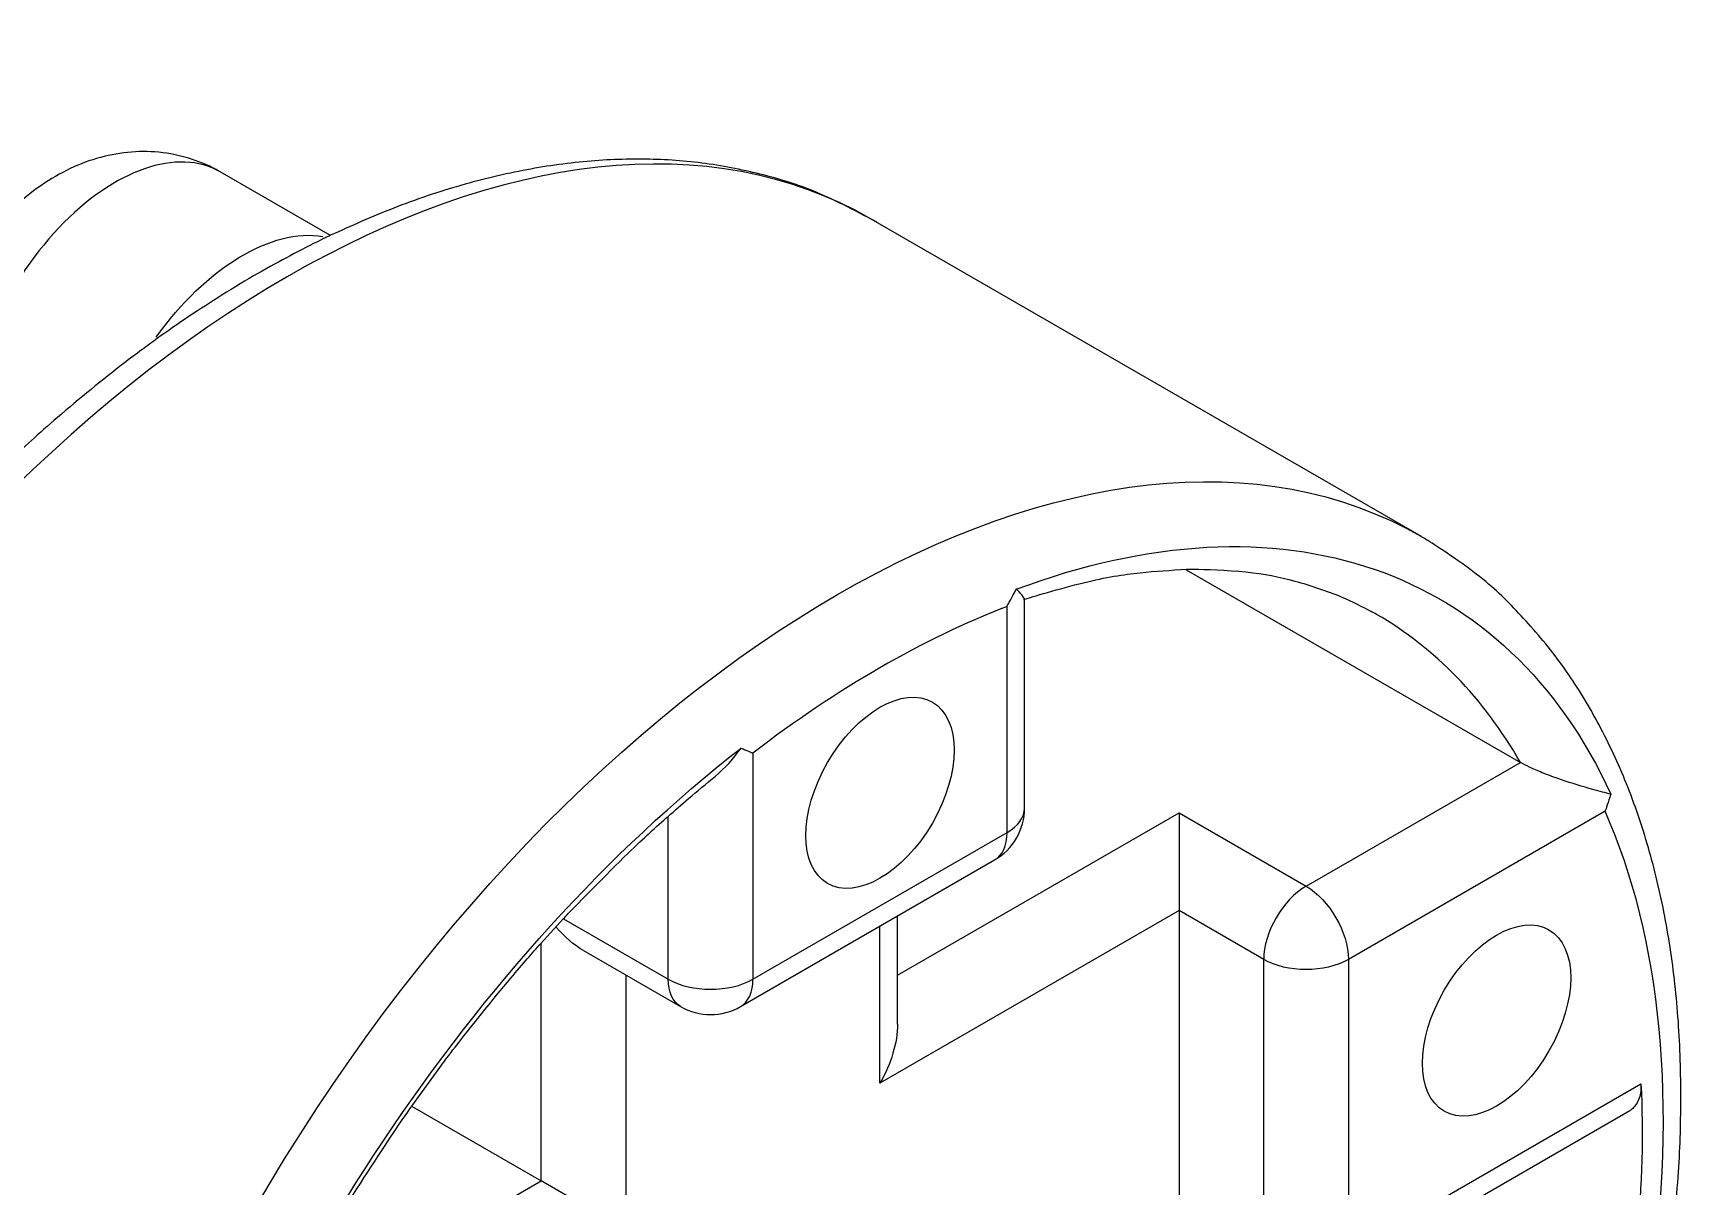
# Model space of a CAD drawing. Extents: x 0 to 11, y 0 to 8.5.
# Drawn here: x 6.8587 to 7.2199, y 6.8478 to 7.1006 of the extents above; entities that cross this region are included whole.
import ezdxf

# ---------------------------------------------------------------- set-up
doc = ezdxf.new("R2010")
doc.units = 0
doc.header["$LTSCALE"] = 0.5
doc.header["$MEASUREMENT"] = 0
doc.layers.add('TANGENT_LINES', color=7, linetype='CONTINUOUS')
doc.layers.add('VISIBLE', color=7, linetype='CONTINUOUS')

msp = doc.modelspace()

# ---------------------------------------------------------------- linework, layer by layer
at = {"layer": 'TANGENT_LINES'}
for p, q in [((7.072145634086879, 6.925313520894123), (7.072145634086879, 6.974898738489407)), ((7.016467934780851, 6.942753204201375), (7.016467934780851, 6.893167986606091)), ((7.137680809249298, 6.913565053659226), (7.184656488762013, 6.9406864745387)), ((6.997908701678843, 6.893167986606091), (6.997908701678843, 6.928741081578702)), ((7.048150527462914, 6.894020256291081), (7.109841959596285, 6.929637820803242)), ((7.109841959596285, 6.929637820803242), (7.137680809249298, 6.913565053659226)), ((7.203215984411718, 6.929971447827589), (7.146960425800303, 6.897492286318129)), ((7.016467934780851, 6.893167986606091), (7.072145634086879, 6.925313520894123)), ((6.974986018044591, 6.906402404010597), (6.997908701678843, 6.893167986606091)), ((7.109841959596285, 6.90820746441414), (7.044306784433865, 6.870370713856674)), ((7.128401192698294, 6.897492286318129), (7.109841959596285, 6.90820746441414)), ((7.044306784433865, 6.870370713856674), (7.044306784433865, 6.90480238152014)), ((6.970069852025829, 6.848940357861732), (6.970069852025829, 6.900887562508323)), ((7.128401192698294, 6.84405456764036), (7.128401192698294, 6.897492286318129)), ((7.146960425800303, 6.897492286318129), (7.146960425800303, 6.833339389544349)), ((6.988629085127839, 6.894087203424129), (6.988629085127839, 6.838225179568641)), ((7.147080087116698, 6.833270303051965), (7.211081916023614, 6.87022177574691)), ((6.91157191283426, 6.815166557336569), (6.970069852025829, 6.848940357861732))]:
    msp.add_line(p, q, dxfattribs=at)
for centre, major_axis, ratio, start_param, end_param in [((6.914392152719802, 6.838225178189075), (0.1279527547288151, 0.2216206748761707), 0.5773502727292976, 0, 3.141592653589793), ((6.876765417004862, 7.030414926201898), (0.02296587905389025, 0.03977806984956889), 0.5773502727292946, 0, 2.356194480996007), ((7.044306784433865, 6.763218931517), (0.1213910749991323, 0.2102555120620089), 0.577350272729298, 0.6225167297207642, 0.948279578681451), ((7.035027167882861, 6.768576520565006), (0.1181102351342913, 0.2045729306549271), 0.5773502727292976, 5.958341126267123, 6.283185307179586), ((7.062866017535875, 6.930671109942129), (-0.01312335958005217, 0), 0.5773502621102873, 2.35619449019228, 3.141592653589793), ((7.044306784433865, 6.763218931517), (0.1213910749991323, 0.2102555120620089), 0.577350272729298, 5.316004089279388, 5.885830930956938), ((7.062866017535875, 6.930671109942129), (0.0065616797296828, -0.01136516281416266), 0.5773502727292904, 0, 0.7853981725937255), ((7.137680809249298, 6.902849875366134), (0.0065616797296828, 0.01136516281416266), 0.5773502727292904, 0.7853981542011139, 2.356194480995985), ((7.007188318229847, 6.898525575654097), (-0.01312335958005217, 0), 0.5773502621102873, 0.7853981633975133, 2.35619449019228), ((7.007188318229847, 6.898525575654096), (0.0065616797296828, -0.01136516281416266), 0.5773502727292904, 0, 0.7853981725936428)]:
    msp.add_ellipse(centre, major_axis=major_axis, ratio=ratio, start_param=start_param, end_param=end_param, dxfattribs=at)
at = {"layer": 'TANGENT_LINES', "extrusion": (0, 0, -1)}
for centre, major_axis, ratio, start_param, end_param in [((7.035027167882861, 6.768576520565006), (-0.1279527547288151, -0.2216206748761707), 0.5773502727292976, 0, 3.141592653589788), ((7.137680809249298, 6.902849875366134), (-0.0065616797296828, 0.01136516281416266), 0.5773502727292904, 0.7853981542011139, 2.356194480995854), ((7.137680809249298, 6.902849875366134), (0.01312335958005217, 0), 0.5773502621102873, 0.7853981633974306, 2.35619449019228), ((7.007188318229847, 6.898525575654097), (-0.0065616797296828, -0.01136516281416266), 0.5773502727292904, 0, 0.7853981725937255)]:
    msp.add_ellipse(centre, major_axis=major_axis, ratio=ratio, start_param=start_param, end_param=end_param, dxfattribs=at)
at = {"layer": 'VISIBLE'}
for p, q in [((6.923905765072544, 7.056235860029978), (6.899731296058752, 7.070192996051468)), ((7.162979922611677, 6.990197195441176), (7.042344907448618, 7.059845853065247)), ((7.111445459087238, 6.982954881710795), (7.184656488762013, 6.9406864745387)), ((7.075989377115927, 6.930671109942129), (7.075989377115927, 6.976598393481912)), ((7.109841959596285, 6.929637820803242), (7.109841959596285, 6.908207464414139)), ((7.01374999795953, 6.887160412839934), (7.069427697265557, 6.919305947127967)), ((6.970012439036, 6.901004778014123), (6.97496945696635, 6.906437614321855)), ((7.048150527462914, 6.883305078137346), (7.048150527462914, 6.907021567565445)), ((7.109841959596285, 6.90820746441414), (7.109841959596285, 6.84391639465559)), ((6.97934946869752, 6.899444792402456), (7.000626638500164, 6.887160412839934)), ((6.941725291571585, 6.865329619183814), (6.948079572665112, 6.874109621249545)), ((6.941771984107506, 6.865278139321539), (6.970069852025829, 6.848940357861732)), ((7.150923830266432, 6.831051116936981), (7.208621945530626, 6.864363138908032)), ((6.988629085127838, 6.838225179568641), (6.970069852025829, 6.848940357861733))]:
    msp.add_line(p, q, dxfattribs=at)
for centre, radius, start, end in [((6.988128314256893, 6.961596130100892), 0.0312548876392331, 309.9329462196041, 325.3935930091083), ((7.062866017535875, 6.930671109942129), 0.0131233595800525, 299.9999996957874, 359.9999999999729), ((7.007188318229847, 6.898525575654097), 0.0131233595800525, 240.0000003042159, 299.9999996957841)]:
    msp.add_arc(centre, radius, start, end, dxfattribs=at)
at = {"layer": 'VISIBLE', "extrusion": (0, 0, -1)}
for centre, major_axis, ratio, start_param, end_param in [((6.904604266657875, 7.014342159057882), (-0.02296587905389025, -0.03977806984956889), 0.5773502727292946, 1.735271046224737, 2.929443360030906), ((7.044012117973169, 6.763389057275319), (-0.1230314949315536, -0.2130968027655493), 0.5773502727292954, 2.530407732279246, 3.529976452667658), ((7.035027167882861, 6.768576520565006), (-0.1279527547288151, -0.2216206748761707), 0.5773502727292976, 3.141592653589788, 3.146793510418624), ((7.044012117973169, 6.763389057275318), (-0.1230314949315536, -0.2130968027655493), 0.5773502727292986, 1.182412546109702, 2.181981266498137), ((6.979349468576833, 6.914598342798113), (-0.009279616551004288, 0.01607276734109675), 0.5773502674197792, 10.21017611650323, 10.68399743262062), ((7.035027167882861, 6.875728302904679), (-0.009279616551004288, -0.01607276734109675), 0.5773502674197792, 3.926990815454577, 4.712388977319241), ((7.044306784433866, 6.763218931517), (-0.1181102351342913, -0.2045729306549271), 0.5773502727292976, 3.871406652902653, 4.218155095672067)]:
    msp.add_ellipse(centre, major_axis=major_axis, ratio=ratio, start_param=start_param, end_param=end_param, dxfattribs=at)
at = {"layer": 'VISIBLE'}
msp.add_ellipse((7.035027167882861, 6.768576520565006), major_axis=(0.1181102351342913, 0.2045729306549271), ratio=0.5773502727292976, start_param=0, end_param=0.0099445123812123, dxfattribs=at)
for centre, major_axis in [((7.044306784433866, 6.934033362547749), (0.01148293952694499, 0.0198890349247846)), ((7.179439083728819, 6.884098313106873), (0.01148293952694498, 0.01988903492478459))]:
    msp.add_ellipse(centre, major_axis=major_axis, ratio=0.5773502727292971, dxfattribs=at)
for points, knots in [([(6.899748686757007, 7.070182948428542), (6.898551376581731, 7.070837462838653), (6.895820837091465, 7.07233012320408), (6.888852873804701, 7.074413761455313), (6.882025790874064, 7.074828694072558), (6.875105538809164, 7.073973170593237), (6.86840052464849, 7.071812893195785), (6.861858938715846, 7.068381881545463), (6.855566002821161, 7.063614270514802), (6.849739269865024, 7.057592864372047), (6.844676880216049, 7.050392031439113), (6.840732810763999, 7.042967970498998), (6.83799237514332, 7.034243382671569), (6.837579744887115, 7.031989462784682), (6.837429422529747, 7.031168353460725)], [0, 0, 0, 0, 0.066014609187662, 0.1505503762046964, 0.2336590679644648, 0.3163635238492791, 0.3998104386141851, 0.4852504877105603, 0.5736622764786184, 0.6649969186715093, 0.757894280493641, 0.8515434687136847, 0.9459168700934261, 1, 1, 1, 1]), ([(7.043775458407813, 7.059003001191616), (7.043664303161578, 7.059073915443046), (7.043052259996886, 7.059464383588615), (7.031169003374405, 7.065840938577329), (7.020562869607032, 7.069212393883538), (7.007654337088396, 7.072087368586018), (6.994609855049861, 7.073172148592234), (6.980922707964735, 7.072803200153762), (6.966805918903474, 7.070873588247999), (6.952383148950637, 7.067416248346352), (6.937654725541129, 7.062480984503865), (6.928466746600599, 7.058337568168144), (6.923906033606083, 7.056280866379174)], [0, 0, 0, 0, 0.0229348322208955, 0.1262838036863695, 0.2299393205992108, 0.3344825744976483, 0.4404895805947109, 0.5484308979696993, 0.6586389482096576, 0.7713014385686127, 0.8864790061341595, 1, 1, 1, 1]), ([(6.921881542626646, 7.055305990801427), (6.917383667808135, 7.053018415257704), (6.908143013145589, 7.048318707847655), (6.893291596145582, 7.038883126773926), (6.888144440323136, 7.03521825161523), (6.886016739106366, 7.033703286923378)], [0, 0, 0, 0, 0.3574643924705101, 0.7343923826831137, 1, 1, 1, 1]), ([(6.923906033606083, 7.056280866379174), (6.92356944397173, 7.056120416963855), (6.922895093848767, 7.055798959996952), (6.922219783874293, 7.055470503962781), (6.921881542626646, 7.055305990801427)], [0, 0, 0, 0, 0.4991318647257145, 1, 1, 1, 1]), ([(6.886016739106366, 7.033703286923378), (6.883735749204643, 7.032053322504692), (6.878243698118616, 7.028080622375373), (6.863735603039104, 7.016304805542134), (6.856610878639136, 7.009668663389952), (6.853268904478428, 7.006555867111196)], [0, 0, 0, 0, 0.2738628099782339, 0.6593928985950056, 1, 1, 1, 1]), ([(7.216317765717107, 6.824772411501295), (7.216398795102371, 6.825258864682464), (7.216721663895941, 6.827197180655348), (7.219203339830984, 6.846203037647228), (7.219915556509843, 6.862204033270683), (7.219744785736909, 6.879761697666498), (7.218249795842791, 6.896089739837112), (7.21553628320019, 6.911772392715307), (7.21157401373797, 6.926514623043229), (7.206402045532735, 6.940238322704954), (7.199997716104157, 6.952847043304926), (7.192617194978154, 6.964117897219751), (7.183609406378083, 6.9743811500228), (7.175721175970033, 6.982016157722439), (7.164035955012929, 6.989594087827983), (7.163742053767197, 6.989753910960176), (7.163709075772028, 6.989771844352967)], [0, 0, 0, 0, 0.0295538322610884, 0.1177598736098487, 0.2045971059188406, 0.2899640747610048, 0.3737847840852746, 0.4560025254486708, 0.5365942637802442, 0.6155772172167238, 0.6930131070268709, 0.7690196563881977, 0.8437849538152601, 0.9175786975151329, 0.9907516917511653, 1, 1, 1, 1]), ([(7.075781845752263, 6.976412773343371), (7.075839259541574, 6.976433207836852), (7.076271256663434, 6.976586962578981), (7.090121853972643, 6.980745634067903), (7.100888436922767, 6.982413766412026), (7.108078780835388, 6.982840333496444), (7.11148575389893, 6.983042452141125)], [0, 0, 0, 0, 0.051103841095448, 0.3845193381983537, 0.708369159893919, 1, 1, 1, 1]), ([(7.11148575389893, 6.983042452141125), (7.111912804318147, 6.983059310215558), (7.113441356828234, 6.983119650753421), (7.12527903794389, 6.982706899953979), (7.134950073655478, 6.980746771986518), (7.145376727993722, 6.977280664965332), (7.149984772503653, 6.974851926354861), (7.152085918148126, 6.97374448619408)], [0, 0, 0, 0, 0.0933508871955209, 0.3341332229657736, 0.570392611266709, 0.8041104655727048, 1, 1, 1, 1]), ([(7.072145634086879, 6.974898738489407), (7.072155790194596, 6.974912853496742), (7.072238010954425, 6.975027124304066), (7.073268058334865, 6.976968296128088), (7.074170871764035, 6.978669689699233)], [0, 0, 0, 0, 0.1235224259434103, 1, 1, 1, 1]), ([(7.075989376999485, 6.976594015888503), (7.075618497877631, 6.977110833235534), (7.074969856174711, 6.978014710710221), (7.074410430211656, 6.978473308208261), (7.074170871764035, 6.978669689699233)], [0, 0, 0, 0, 0.5717781021237109, 1, 1, 1, 1]), ([(7.01385336418225, 6.943845360887166), (7.015037800739857, 6.943349567675288), (7.016378841685355, 6.942788221444154), (7.016458618576691, 6.942756865851933), (7.016467934780851, 6.942753204201375)], [0, 0, 0, 0, 0.8832217700611393, 1, 1, 1, 1]), ([(7.204471688322686, 6.933715474899785), (7.203263056182969, 6.934020077330342), (7.200461344343864, 6.934726171606563), (7.193671205131196, 6.936805987331042), (7.189551564139272, 6.93836285415219), (7.186667063722517, 6.939598868886447), (7.1852923487086, 6.940342510804179), (7.184656488762013, 6.9406864745387)], [0, 0, 0, 0, 0.2014050292811792, 0.4668739448916668, 0.6787012689926002, 0.851386656966276, 1, 1, 1, 1]), ([(6.997879895890644, 6.928866310562225), (6.999315127422641, 6.930132838581116), (7.002385124333175, 6.932841974367514), (7.006225018372473, 6.936008092875977), (7.008269751971766, 6.937694042755672)], [0, 0, 0, 0, 0.4675025981534587, 1, 1, 1, 1]), ([(7.204471688322686, 6.933715474899785), (7.203920196667706, 6.932037964301116), (7.203286809366019, 6.930111346006808), (7.203224093448076, 6.929987465337703), (7.203215984411718, 6.929971447827589)], [0, 0, 0, 0, 0.8707021020332417, 1, 1, 1, 1]), ([(6.97496945696635, 6.906437614321855), (6.975194370682718, 6.9066845264717), (6.976207700713503, 6.907796968613711), (6.98955802299596, 6.921490583160821), (6.995310825727258, 6.926589327791637), (6.997879895890644, 6.928866310562225)], [0, 0, 0, 0, 0.1363500196583904, 0.6143136659227033, 1, 1, 1, 1]), ([(6.948079572665113, 6.874109621249545), (6.948918190287396, 6.875248204806923), (6.951355634375223, 6.87855750058928), (6.963469064283199, 6.893701804177844), (6.96807826820201, 6.898846075581639), (6.970012439036, 6.901004778014123)], [0, 0, 0, 0, 0.2333727497544138, 0.678298445005796, 1, 1, 1, 1]), ([(7.211081916023614, 6.87022177574691), (7.211075108999263, 6.869146687933589), (7.211062091528909, 6.867090734698216), (7.209383464586037, 6.864793855613257), (7.208809847220787, 6.864469269002759), (7.208604554105698, 6.864353102023824)], [0, 0, 0, 0, 0.4130728977588005, 0.7899434353818209, 1, 1, 1, 1]), ([(6.911499526851576, 6.81519632296585), (6.913882618036767, 6.819732594522643), (6.918948931419107, 6.829376444257357), (6.928199168005043, 6.845269781806587), (6.939469809491066, 6.86215490949419), (6.941212891778772, 6.86460838951799), (6.941725291571585, 6.865329619183814)], [0, 0, 0, 0, 0.2689659489113407, 0.5718059782314564, 0.8741272689271661, 1, 1, 1, 1])]:
    msp.add_open_spline(points, degree=3, knots=knots, dxfattribs=at)

doc.saveas('drawing.dxf')
